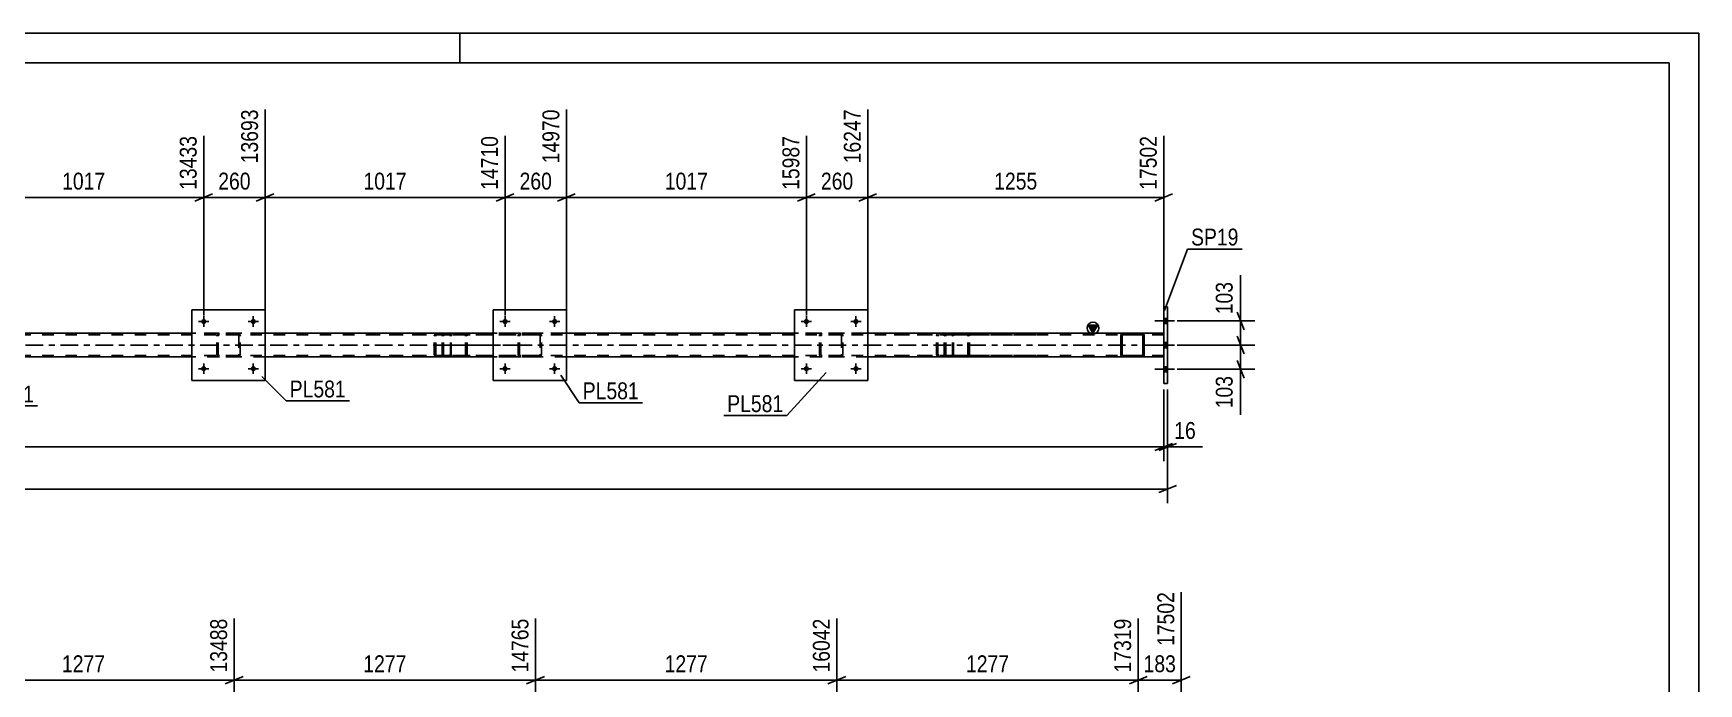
# Model space of a CAD drawing. Header units: millimetres. Extents: x 0 to 841, y 0 to 594.
# Drawn here: x 558.7 to 841, y 483.7 to 594 of the extents above; entities that cross this region are included whole.
import ezdxf

# ---------------------------------------------------------------- set-up
doc = ezdxf.new("R2010")
doc.units = ezdxf.units.MM
doc.linetypes.add('DXK_LINE_DOT2', pattern=[3.9198, 1.9599, -1.9599])
doc.linetypes.add('DXK_LINE_DOT3', pattern=[5.9187, 2.979, -0.9799, 0.9799, -0.9799])
doc.styles.add('Arial Narrow', font='ARIALN.TTF', dxfattribs={"height": 0.2})

# ---------------------------------------------------------------- blocks, each defined once
blk = doc.blocks.new('Unknown-103655034-1133')
at = {"color": 5, "linetype": 'Continuous'}
for p, q in [((841, 594), (0, 594)), ((631, 589), (631, 594)), ((841, 0), (841, 594)), ((836, 589), (5, 589)), ((836, 5), (836, 589))]:
    blk.add_line(p, q, dxfattribs=at)
blk = doc.blocks.new('Part-103655034-3035 - 2877')
at = {"color": 2, "linetype": 'Continuous'}
for p, q in [((636.67, 547.14), (636.67, 535.14)), ((636.67, 547.14), (649.07, 547.14)), ((649.07, 547.14), (649.07, 535.14)), ((636.67, 535.14), (649.07, 535.14))]:
    blk.add_line(p, q, dxfattribs=at)
blk = doc.blocks.new('Bolt-103655034-2907 - 2877')
at = {"linetype": 'Continuous'}
for points in [[(750.97, 544.8), (750.97, 545.68), (750.33, 545.68), (750.33, 544.8)], [(750.97, 544.8), (750.97, 545.68), (750.33, 545.68), (750.33, 544.8)], [(750.97, 544.8), (750.97, 545.68), (750.33, 545.68), (750.33, 544.8)], [(750.97, 540.7), (750.97, 541.58), (750.33, 541.58), (750.33, 540.7)], [(750.97, 540.7), (750.97, 541.58), (750.33, 541.58), (750.33, 540.7)], [(750.97, 536.6), (750.97, 537.48), (750.33, 537.48), (750.33, 536.6)], [(750.97, 536.6), (750.97, 537.48), (750.33, 537.48), (750.33, 536.6)], [(750.97, 536.6), (750.97, 537.48), (750.33, 537.48), (750.33, 536.6)]]:
    blk.add_hatch(color=1, dxfattribs=at).paths.add_polyline_path(points)
at = {"color": 1, "linetype": 'Continuous'}
for p, q in [((752.13, 545.24), (748.81, 545.24)), ((752.13, 545.24), (748.81, 545.24)), ((752.13, 545.24), (748.81, 545.24)), ((750.97, 545.68), (750.33, 545.68)), ((750.97, 545.68), (750.33, 545.68)), ((750.97, 545.68), (750.33, 545.68)), ((750.97, 544.8), (750.33, 544.8)), ((750.97, 544.8), (750.33, 544.8)), ((750.97, 544.8), (750.33, 544.8)), ((752.13, 541.14), (748.81, 541.14)), ((752.13, 541.14), (748.81, 541.14)), ((750.97, 541.58), (750.33, 541.58)), ((750.97, 541.58), (750.33, 541.58)), ((750.97, 540.7), (750.33, 540.7)), ((750.97, 540.7), (750.33, 540.7)), ((752.13, 537.04), (748.81, 537.04)), ((752.13, 537.04), (748.81, 537.04)), ((752.13, 537.04), (748.81, 537.04)), ((750.97, 537.48), (750.33, 537.48)), ((750.97, 537.48), (750.33, 537.48)), ((750.97, 537.48), (750.33, 537.48)), ((750.97, 536.6), (750.33, 536.6)), ((750.97, 536.6), (750.33, 536.6)), ((750.97, 536.6), (750.33, 536.6))]:
    blk.add_line(p, q, dxfattribs=at)
blk = doc.blocks.new('Part-103655034-3042 - 2877')
at = {"color": 7, "linetype": 'DXK_LINE_DOT2'}
for p, q in [((589.79, 542.66), (589.82, 542.84)), ((589.82, 542.84), (589.79, 542.66)), ((589.79, 539.62), (589.79, 542.66)), ((590.03, 542.66), (590.05, 542.75)), ((590.03, 539.62), (590.03, 542.66)), ((590.05, 542.75), (590.1, 542.83)), ((590.08, 543.1), (590.27, 543.14)), ((590.27, 543.14), (590.08, 543.1)), ((590.1, 542.83), (590.18, 542.88)), ((590.18, 542.88), (590.27, 542.9)), ((593.31, 543.14), (590.27, 543.14)), ((593.31, 542.9), (590.27, 542.9)), ((593.31, 543.14), (593.49, 543.1)), ((593.49, 543.1), (593.31, 543.14)), ((593.31, 542.9), (593.4, 542.88)), ((593.4, 542.88), (593.48, 542.83)), ((593.48, 542.83), (593.53, 542.75)), ((593.53, 542.75), (593.55, 542.66)), ((593.55, 542.66), (593.55, 539.62)), ((593.75, 542.84), (593.79, 542.66)), ((593.79, 542.66), (593.75, 542.84)), ((593.79, 539.62), (593.79, 542.66)), ((589.82, 539.44), (589.79, 539.62)), ((589.79, 539.62), (589.82, 539.44)), ((590.05, 539.53), (590.03, 539.62)), ((590.1, 539.45), (590.05, 539.53)), ((590.18, 539.4), (590.1, 539.45)), ((590.27, 539.38), (590.18, 539.4)), ((593.31, 539.38), (590.27, 539.38)), ((593.4, 539.4), (593.31, 539.38)), ((593.48, 539.45), (593.4, 539.4)), ((593.53, 539.53), (593.48, 539.45)), ((593.55, 539.62), (593.53, 539.53)), ((593.79, 539.62), (593.75, 539.44)), ((593.75, 539.44), (593.79, 539.62)), ((590.27, 539.14), (590.08, 539.18)), ((590.08, 539.18), (590.27, 539.14)), ((593.31, 539.14), (590.27, 539.14)), ((593.49, 539.18), (593.31, 539.14)), ((593.31, 539.14), (593.49, 539.18))]:
    blk.add_line(p, q, dxfattribs=at)
at = {"color": 7, "linetype": 'DXK_LINE_DOT3'}
blk.add_line((591.79, 541.14), (591.79, 541.14), dxfattribs=at)
at = {"color": 7, "linetype": 'DXK_LINE_DOT2'}
for centre, start, end in [((590.27, 542.66), 112.5, 157.5), ((590.27, 542.66), 112.5, 157.5), ((593.31, 542.66), 22.5, 67.5), ((593.31, 542.66), 22.5, 67.5), ((590.27, 539.62), 202.5, 247.5), ((590.27, 539.62), 202.5, 247.5), ((593.31, 539.62), 292.5, 337.5), ((593.31, 539.62), 292.5, 337.5)]:
    blk.add_arc(centre, 0.48, start, end, dxfattribs=at)
blk = doc.blocks.new('Part-103655034-2914 - 2877')
at = {"linetype": 'Continuous'}
blk.add_hatch(color=2, dxfattribs=at).paths.add_polyline_path([(738.33, 543.14), (737.53, 544.54), (739.13, 544.54)])
at = {"color": 7, "linetype": 'DXK_LINE_DOT2'}
for p, q in [((750.33, 542.9), (107.58, 542.9)), ((750.33, 543.14), (125.86, 543.14)), ((597.99, 543.14), (585.59, 543.14)), ((649.07, 543.14), (636.67, 543.14)), ((700.15, 543.14), (687.75, 543.14)), ((750.33, 539.14), (750.33, 543.14)), ((750.33, 543.14), (750.33, 543.14)), ((750.33, 543.14), (750.33, 539.14)), ((750.33, 542.9), (750.33, 542.9)), ((750.33, 539.38), (107.58, 539.38)), ((750.33, 539.38), (750.33, 539.38)), ((597.99, 539.14), (585.59, 539.14)), ((649.07, 539.14), (636.67, 539.14)), ((700.15, 539.14), (687.75, 539.14)), ((746.55, 539.14), (743.51, 539.14)), ((750.33, 539.14), (750.33, 539.14))]:
    blk.add_line(p, q, dxfattribs=at)
at = {"color": 2, "linetype": 'Continuous'}
for p, q in [((585.59, 543.14), (546.91, 543.14)), ((636.67, 543.14), (597.99, 543.14)), ((687.75, 543.14), (649.07, 543.14)), ((750.33, 543.14), (700.15, 543.14)), ((738.33, 543.14), (737.53, 544.54)), ((737.53, 544.54), (739.13, 544.54)), ((739.13, 544.54), (738.33, 543.14)), ((585.59, 539.14), (546.91, 539.14)), ((636.67, 539.14), (597.99, 539.14)), ((687.75, 539.14), (649.07, 539.14)), ((743.51, 539.14), (700.15, 539.14)), ((750.33, 539.14), (746.55, 539.14))]:
    blk.add_line(p, q, dxfattribs=at)
at = {"color": 7, "linetype": 'DXK_LINE_DOT3'}
blk.add_line((107.58, 541.14), (750.33, 541.14), dxfattribs=at)
at = {"color": 2, "linetype": 'Continuous'}
blk.add_circle((738.33, 544.04), 1, dxfattribs=at)
blk = doc.blocks.new('Part-103655034-2934 - 2877')
at = {"color": 7, "linetype": 'DXK_LINE_DOT2'}
for p, q in [((629.26, 543.14), (617.11, 543.14)), ((629.26, 542.9), (617.11, 542.9)), ((626.7, 542.83), (626.67, 542.66)), ((626.67, 539.62), (626.67, 542.66)), ((626.71, 542.84), (626.7, 542.83)), ((626.92, 542.66), (626.94, 542.75)), ((626.92, 539.62), (626.92, 542.66)), ((626.94, 542.75), (626.99, 542.83)), ((627.17, 543.14), (626.98, 543.1)), ((626.99, 542.83), (627.08, 542.88)), ((627.08, 542.88), (627.17, 542.9)), ((627.99, 542.9), (627.99, 543.14)), ((629.37, 543.1), (629.26, 543.14)), ((629.26, 542.9), (629.31, 542.88)), ((629.31, 542.88), (629.36, 542.83)), ((629.36, 542.83), (629.39, 542.75)), ((629.45, 543), (629.37, 543.1)), ((629.39, 542.75), (629.4, 542.66)), ((629.4, 539.62), (629.4, 542.66)), ((629.51, 542.84), (629.45, 543)), ((629.53, 542.66), (629.51, 542.84)), ((629.53, 539.62), (629.53, 542.66)), ((629.26, 539.38), (617.11, 539.38)), ((626.67, 539.62), (626.71, 539.44)), ((626.94, 539.53), (626.92, 539.62)), ((626.99, 539.45), (626.94, 539.53)), ((627.08, 539.4), (626.99, 539.45)), ((627.17, 539.38), (627.08, 539.4)), ((627.99, 539.14), (627.99, 539.38)), ((629.31, 539.4), (629.26, 539.38)), ((629.36, 539.45), (629.31, 539.4)), ((629.39, 539.53), (629.36, 539.45)), ((629.37, 539.18), (629.45, 539.28)), ((629.4, 539.62), (629.39, 539.53)), ((629.45, 539.28), (629.51, 539.44)), ((629.51, 539.44), (629.53, 539.62)), ((629.26, 539.14), (617.11, 539.14)), ((626.98, 539.18), (627.17, 539.14)), ((629.26, 539.14), (629.37, 539.18))]:
    blk.add_line(p, q, dxfattribs=at)
for centre, start, end in [((627.16, 542.65), 111.1941, 156.1506), ((627.16, 539.64), 203.8494, 248.8059)]:
    blk.add_arc(centre, 0.492, start, end, dxfattribs=at)
blk = doc.blocks.new('Part-103655034-3005 - 2877')
at = {"color": 2, "linetype": 'Continuous'}
for p, q in [((743.07, 542.84), (743.03, 542.66)), ((743.03, 539.62), (743.03, 542.66)), ((743.27, 542.66), (743.29, 542.75)), ((743.27, 539.62), (743.27, 542.66)), ((743.29, 542.75), (743.34, 542.83)), ((743.51, 543.14), (743.33, 543.1)), ((743.34, 542.83), (743.42, 542.88)), ((743.42, 542.88), (743.51, 542.9)), ((746.55, 543.14), (743.51, 543.14)), ((746.55, 542.9), (743.51, 542.9)), ((746.73, 543.1), (746.55, 543.14)), ((746.55, 542.9), (746.64, 542.88)), ((746.64, 542.88), (746.72, 542.83)), ((746.72, 542.83), (746.77, 542.75)), ((746.77, 542.75), (746.79, 542.66)), ((746.79, 542.66), (746.79, 539.62)), ((747.03, 542.66), (746.99, 542.84)), ((747.03, 539.62), (747.03, 542.66)), ((743.03, 539.62), (743.07, 539.44)), ((743.29, 539.53), (743.27, 539.62)), ((743.34, 539.45), (743.29, 539.53)), ((743.42, 539.4), (743.34, 539.45)), ((743.51, 539.38), (743.42, 539.4)), ((746.55, 539.38), (743.51, 539.38)), ((746.64, 539.4), (746.55, 539.38)), ((746.72, 539.45), (746.64, 539.4)), ((746.77, 539.53), (746.72, 539.45)), ((746.79, 539.62), (746.77, 539.53)), ((746.99, 539.44), (747.03, 539.62)), ((743.33, 539.18), (743.51, 539.14)), ((746.55, 539.14), (743.51, 539.14)), ((746.55, 539.14), (746.73, 539.18))]:
    blk.add_line(p, q, dxfattribs=at)
at = {"color": 7, "linetype": 'DXK_LINE_DOT2'}
for p, q in [((743.03, 542.66), (743.07, 542.84)), ((743.33, 543.1), (743.51, 543.14)), ((746.55, 543.14), (746.73, 543.1)), ((746.99, 542.84), (747.03, 542.66)), ((743.07, 539.44), (743.03, 539.62)), ((747.03, 539.62), (746.99, 539.44)), ((743.51, 539.14), (743.33, 539.18)), ((746.73, 539.18), (746.55, 539.14))]:
    blk.add_line(p, q, dxfattribs=at)
at = {"color": 7, "linetype": 'DXK_LINE_DOT3'}
blk.add_line((745.03, 541.14), (745.03, 541.14), dxfattribs=at)
at = {"color": 2, "linetype": 'Continuous'}
for centre, start, end in [((743.51, 542.66), 112.5, 157.5), ((746.55, 542.66), 22.5, 67.5), ((743.51, 539.62), 202.5, 247.5), ((746.55, 539.62), 292.5, 337.5)]:
    blk.add_arc(centre, 0.48, start, end, dxfattribs=at)
at = {"color": 7, "linetype": 'DXK_LINE_DOT2'}
for centre, start, end in [((743.51, 542.66), 112.5, 157.5), ((746.55, 542.66), 22.5, 67.5), ((743.51, 539.62), 202.5, 247.5), ((746.55, 539.62), 292.5, 337.5)]:
    blk.add_arc(centre, 0.48, start, end, dxfattribs=at)
blk = doc.blocks.new('Part-103655034-2941 - 2877')
at = {"color": 7, "linetype": 'DXK_LINE_DOT2'}
for p, q in [((714.4, 543.14), (702.24, 543.14)), ((714.4, 542.9), (702.24, 542.9)), ((711.84, 542.83), (711.8, 542.66)), ((711.8, 539.62), (711.8, 542.66)), ((711.84, 542.84), (711.84, 542.83)), ((712.05, 542.66), (712.07, 542.75)), ((712.05, 539.62), (712.05, 542.66)), ((712.07, 542.75), (712.13, 542.83)), ((712.31, 543.14), (712.11, 543.1)), ((712.13, 542.83), (712.21, 542.88)), ((712.21, 542.88), (712.31, 542.9)), ((713.12, 542.9), (713.12, 543.14)), ((714.5, 543.1), (714.4, 543.14)), ((714.4, 542.9), (714.45, 542.88)), ((714.45, 542.88), (714.49, 542.83)), ((714.49, 542.83), (714.52, 542.75)), ((714.59, 543), (714.5, 543.1)), ((714.52, 542.75), (714.53, 542.66)), ((714.53, 539.62), (714.53, 542.66)), ((714.65, 542.84), (714.59, 543)), ((714.67, 542.66), (714.65, 542.84)), ((714.67, 539.62), (714.67, 542.66)), ((714.4, 539.38), (702.24, 539.38)), ((711.8, 539.62), (711.84, 539.44)), ((712.07, 539.53), (712.05, 539.62)), ((712.13, 539.45), (712.07, 539.53)), ((712.21, 539.4), (712.13, 539.45)), ((712.31, 539.38), (712.21, 539.4)), ((713.12, 539.14), (713.12, 539.38)), ((714.45, 539.4), (714.4, 539.38)), ((714.49, 539.45), (714.45, 539.4)), ((714.52, 539.53), (714.49, 539.45)), ((714.5, 539.18), (714.59, 539.28)), ((714.53, 539.62), (714.52, 539.53)), ((714.59, 539.28), (714.65, 539.44)), ((714.65, 539.44), (714.67, 539.62)), ((714.4, 539.14), (702.24, 539.14)), ((712.11, 539.18), (712.31, 539.14)), ((714.4, 539.14), (714.5, 539.18))]:
    blk.add_line(p, q, dxfattribs=at)
for centre, start, end in [((712.29, 542.65), 111.1941, 156.1506), ((712.29, 539.64), 203.8494, 248.8059)]:
    blk.add_arc(centre, 0.492, start, end, dxfattribs=at)
blk = doc.blocks.new('Part-103655034-2943 - 2877')
at = {"color": 7, "linetype": 'DXK_LINE_DOT2'}
for p, q in [((713.16, 542.83), (713.12, 542.66)), ((713.12, 539.62), (713.12, 542.66)), ((713.16, 542.84), (713.16, 542.83)), ((713.38, 542.66), (713.4, 542.75)), ((713.38, 539.62), (713.38, 542.66)), ((713.4, 542.75), (713.45, 542.83)), ((713.63, 543.14), (713.44, 543.1)), ((713.45, 542.83), (713.53, 542.88)), ((713.53, 542.88), (713.63, 542.9)), ((728.62, 543.14), (713.63, 543.14)), ((728.62, 542.9), (713.63, 542.9)), ((717.06, 543.1), (716.87, 543.14)), ((716.87, 542.9), (716.96, 542.88)), ((716.96, 542.88), (717.05, 542.83)), ((717.05, 542.83), (717.1, 542.75)), ((717.1, 542.75), (717.12, 542.66)), ((717.12, 539.62), (717.12, 542.66)), ((717.34, 542.83), (717.34, 542.84)), ((717.38, 542.66), (717.34, 542.83)), ((717.38, 539.62), (717.38, 542.66)), ((713.12, 539.62), (713.16, 539.44)), ((713.4, 539.53), (713.38, 539.62)), ((713.45, 539.45), (713.4, 539.53)), ((713.53, 539.4), (713.45, 539.45)), ((713.63, 539.38), (713.53, 539.4)), ((728.62, 539.38), (713.63, 539.38)), ((716.96, 539.4), (716.87, 539.38)), ((717.05, 539.45), (716.96, 539.4)), ((717.1, 539.53), (717.05, 539.45)), ((717.12, 539.62), (717.1, 539.53)), ((717.34, 539.44), (717.38, 539.62)), ((713.44, 539.18), (713.63, 539.14)), ((728.62, 539.14), (713.63, 539.14)), ((716.87, 539.14), (717.06, 539.18))]:
    blk.add_line(p, q, dxfattribs=at)
for centre, start, end in [((713.61, 542.64), 110.7583, 155.68), ((716.89, 542.64), 24.32, 69.2417), ((713.61, 539.64), 204.32, 249.2417), ((716.89, 539.64), 290.7583, 335.68)]:
    blk.add_arc(centre, 0.496, start, end, dxfattribs=at)
blk = doc.blocks.new('Part-103655034-2955 - 2877')
at = {"color": 7, "linetype": 'DXK_LINE_DOT2'}
for p, q in [((628.02, 542.83), (627.99, 542.66)), ((627.99, 539.62), (627.99, 542.66)), ((628.03, 542.84), (628.02, 542.83)), ((628.24, 542.66), (628.26, 542.75)), ((628.24, 539.62), (628.24, 542.66)), ((628.26, 542.75), (628.32, 542.83)), ((628.5, 543.14), (628.3, 543.1)), ((628.32, 542.83), (628.4, 542.88)), ((628.4, 542.88), (628.5, 542.9)), ((643.49, 543.14), (628.5, 543.14)), ((643.49, 542.9), (628.5, 542.9)), ((631.93, 543.1), (631.73, 543.14)), ((631.73, 542.9), (631.83, 542.88)), ((631.83, 542.88), (631.91, 542.83)), ((631.91, 542.83), (631.97, 542.75)), ((631.97, 542.75), (631.99, 542.66)), ((631.99, 539.62), (631.99, 542.66)), ((632.21, 542.83), (632.2, 542.84)), ((632.24, 542.66), (632.21, 542.83)), ((632.24, 539.62), (632.24, 542.66)), ((627.99, 539.62), (628.03, 539.44)), ((628.26, 539.53), (628.24, 539.62)), ((628.32, 539.45), (628.26, 539.53)), ((628.4, 539.4), (628.32, 539.45)), ((628.5, 539.38), (628.4, 539.4)), ((643.49, 539.38), (628.5, 539.38)), ((631.83, 539.4), (631.73, 539.38)), ((631.91, 539.45), (631.83, 539.4)), ((631.97, 539.53), (631.91, 539.45)), ((631.99, 539.62), (631.97, 539.53)), ((632.2, 539.44), (632.24, 539.62)), ((628.3, 539.18), (628.5, 539.14)), ((643.49, 539.14), (628.5, 539.14)), ((631.73, 539.14), (631.93, 539.18))]:
    blk.add_line(p, q, dxfattribs=at)
at = {"color": 7, "linetype": 'DXK_LINE_DOT3'}
blk.add_line((641.87, 541.14), (626.7, 541.14), dxfattribs=at)
at = {"color": 7, "linetype": 'DXK_LINE_DOT2'}
for centre, start, end in [((628.48, 542.64), 110.7583, 155.68), ((631.75, 542.64), 24.32, 69.2417), ((628.48, 539.64), 204.32, 249.2417), ((631.75, 539.64), 290.7583, 335.68)]:
    blk.add_arc(centre, 0.496, start, end, dxfattribs=at)
blk = doc.blocks.new('Part-103655034-2985 - 2877')
at = {"color": 2, "linetype": 'Continuous'}
for p, q in [((750.33, 547.64), (750.33, 547.64)), ((750.33, 547.64), (750.97, 547.64)), ((750.33, 534.64), (750.33, 547.64)), ((750.97, 547.64), (750.97, 534.64)), ((750.33, 534.64), (750.33, 534.64)), ((750.97, 534.64), (750.33, 534.64))]:
    blk.add_line(p, q, dxfattribs=at)
at = {"color": 7, "linetype": 'DXK_LINE_DOT2'}
for p, q in [((750.33, 547.64), (750.33, 534.64)), ((750.97, 534.64), (750.97, 547.64))]:
    blk.add_line(p, q, dxfattribs=at)
blk = doc.blocks.new('Bolt-103655034-3023 - 2877')
at = {"linetype": 'Continuous'}
for points in [[(690.19, 545.14, -1), (689.31, 545.14, -1)], [(698.59, 545.14, -1), (697.71, 545.14, -1)]]:
    blk.add_hatch(color=1, dxfattribs=at).paths.add_polyline_path(points)
at = {"color": 1, "linetype": 'Continuous'}
for p, q in [((688.87, 545.14), (690.63, 545.14)), ((689.75, 546.02), (689.75, 544.26)), ((697.27, 545.14), (699.03, 545.14)), ((698.15, 546.02), (698.15, 544.26))]:
    blk.add_line(p, q, dxfattribs=at)
blk = doc.blocks.new('Bolt-103655034-3024 - 2877')
at = {"linetype": 'Continuous'}
for points in [[(690.19, 537.14, -1), (689.31, 537.14, -1)], [(698.59, 537.14, -1), (697.71, 537.14, -1)]]:
    blk.add_hatch(color=1, dxfattribs=at).paths.add_polyline_path(points)
at = {"color": 1, "linetype": 'Continuous'}
for p, q in [((688.87, 537.14), (690.63, 537.14)), ((689.75, 538.02), (689.75, 536.26)), ((697.27, 537.14), (699.03, 537.14)), ((698.15, 538.02), (698.15, 536.26))]:
    blk.add_line(p, q, dxfattribs=at)
blk = doc.blocks.new('Part-103655034-3029 - 2877')
at = {"color": 2, "linetype": 'Continuous'}
for p, q in [((687.75, 547.14), (687.75, 535.14)), ((687.75, 547.14), (700.15, 547.14)), ((700.15, 547.14), (700.15, 535.14)), ((687.75, 535.14), (700.15, 535.14))]:
    blk.add_line(p, q, dxfattribs=at)
blk = doc.blocks.new('Part-103655034-3030 - 2877')
at = {"color": 7, "linetype": 'DXK_LINE_DOT2'}
for p, q in [((691.95, 542.66), (691.99, 542.84)), ((691.99, 542.84), (691.95, 542.66)), ((691.95, 539.62), (691.95, 542.66)), ((692.19, 542.66), (692.21, 542.75)), ((692.19, 539.62), (692.19, 542.66)), ((692.21, 542.75), (692.26, 542.83)), ((692.24, 543.1), (692.43, 543.14)), ((692.43, 543.14), (692.24, 543.1)), ((692.26, 542.83), (692.34, 542.88)), ((692.34, 542.88), (692.43, 542.9)), ((695.47, 543.14), (692.43, 543.14)), ((695.47, 542.9), (692.43, 542.9)), ((695.47, 543.14), (695.65, 543.1)), ((695.65, 543.1), (695.47, 543.14)), ((695.47, 542.9), (695.56, 542.88)), ((695.56, 542.88), (695.64, 542.83)), ((695.64, 542.83), (695.69, 542.75)), ((695.69, 542.75), (695.71, 542.66)), ((695.71, 542.66), (695.71, 539.62)), ((695.91, 542.84), (695.95, 542.66)), ((695.95, 542.66), (695.91, 542.84)), ((695.95, 539.62), (695.95, 542.66)), ((691.99, 539.44), (691.95, 539.62)), ((691.95, 539.62), (691.99, 539.44)), ((692.21, 539.53), (692.19, 539.62)), ((692.26, 539.45), (692.21, 539.53)), ((692.34, 539.4), (692.26, 539.45)), ((692.43, 539.38), (692.34, 539.4)), ((695.47, 539.38), (692.43, 539.38)), ((695.56, 539.4), (695.47, 539.38)), ((695.64, 539.45), (695.56, 539.4)), ((695.69, 539.53), (695.64, 539.45)), ((695.71, 539.62), (695.69, 539.53)), ((695.95, 539.62), (695.91, 539.44)), ((695.91, 539.44), (695.95, 539.62)), ((692.43, 539.14), (692.24, 539.18)), ((692.24, 539.18), (692.43, 539.14)), ((695.47, 539.14), (692.43, 539.14)), ((695.65, 539.18), (695.47, 539.14)), ((695.47, 539.14), (695.65, 539.18))]:
    blk.add_line(p, q, dxfattribs=at)
at = {"color": 7, "linetype": 'DXK_LINE_DOT3'}
blk.add_line((693.95, 541.14), (693.95, 541.14), dxfattribs=at)
at = {"color": 7, "linetype": 'DXK_LINE_DOT2'}
for centre, start, end in [((692.43, 542.66), 112.5, 157.5), ((692.43, 542.66), 112.5, 157.5), ((695.47, 542.66), 22.5, 67.5), ((695.47, 542.66), 22.5, 67.5), ((692.43, 539.62), 202.5, 247.5), ((692.43, 539.62), 202.5, 247.5), ((695.47, 539.62), 292.5, 337.5), ((695.47, 539.62), 292.5, 337.5)]:
    blk.add_arc(centre, 0.48, start, end, dxfattribs=at)
blk = doc.blocks.new('Part-103655034-3036 - 2877')
at = {"color": 7, "linetype": 'DXK_LINE_DOT2'}
for p, q in [((640.87, 542.66), (640.9, 542.84)), ((640.9, 542.84), (640.87, 542.66)), ((640.87, 539.62), (640.87, 542.66)), ((641.11, 542.66), (641.13, 542.75)), ((641.11, 539.62), (641.11, 542.66)), ((641.13, 542.75), (641.18, 542.83)), ((641.16, 543.1), (641.35, 543.14)), ((641.35, 543.14), (641.16, 543.1)), ((641.18, 542.83), (641.26, 542.88)), ((641.26, 542.88), (641.35, 542.9)), ((644.39, 543.14), (641.35, 543.14)), ((644.39, 542.9), (641.35, 542.9)), ((644.39, 543.14), (644.57, 543.1)), ((644.57, 543.1), (644.39, 543.14)), ((644.39, 542.9), (644.48, 542.88)), ((644.48, 542.88), (644.56, 542.83)), ((644.56, 542.83), (644.61, 542.75)), ((644.61, 542.75), (644.63, 542.66)), ((644.63, 542.66), (644.63, 539.62)), ((644.83, 542.84), (644.87, 542.66)), ((644.87, 542.66), (644.83, 542.84)), ((644.87, 539.62), (644.87, 542.66)), ((640.9, 539.44), (640.87, 539.62)), ((640.87, 539.62), (640.9, 539.44)), ((641.13, 539.53), (641.11, 539.62)), ((641.18, 539.45), (641.13, 539.53)), ((641.26, 539.4), (641.18, 539.45)), ((641.35, 539.38), (641.26, 539.4)), ((644.39, 539.38), (641.35, 539.38)), ((644.48, 539.4), (644.39, 539.38)), ((644.56, 539.45), (644.48, 539.4)), ((644.61, 539.53), (644.56, 539.45)), ((644.63, 539.62), (644.61, 539.53)), ((644.87, 539.62), (644.83, 539.44)), ((644.83, 539.44), (644.87, 539.62)), ((641.35, 539.14), (641.16, 539.18)), ((641.16, 539.18), (641.35, 539.14)), ((644.39, 539.14), (641.35, 539.14)), ((644.57, 539.18), (644.39, 539.14)), ((644.39, 539.14), (644.57, 539.18))]:
    blk.add_line(p, q, dxfattribs=at)
at = {"color": 7, "linetype": 'DXK_LINE_DOT3'}
blk.add_line((642.87, 541.14), (642.87, 541.14), dxfattribs=at)
at = {"color": 7, "linetype": 'DXK_LINE_DOT2'}
for centre, start, end in [((641.35, 542.66), 112.5, 157.5), ((641.35, 542.66), 112.5, 157.5), ((644.39, 542.66), 22.5, 67.5), ((644.39, 542.66), 22.5, 67.5), ((641.35, 539.62), 202.5, 247.5), ((641.35, 539.62), 202.5, 247.5), ((644.39, 539.62), 292.5, 337.5), ((644.39, 539.62), 292.5, 337.5)]:
    blk.add_arc(centre, 0.48, start, end, dxfattribs=at)
blk = doc.blocks.new('Part-103655034-3041 - 2877')
at = {"color": 2, "linetype": 'Continuous'}
for p, q in [((585.59, 547.14), (585.59, 535.14)), ((585.59, 547.14), (597.99, 547.14)), ((597.99, 547.14), (597.99, 535.14)), ((585.59, 535.14), (597.99, 535.14))]:
    blk.add_line(p, q, dxfattribs=at)
blk = doc.blocks.new('Bolt-103655034-3079 - 2877')
at = {"linetype": 'Continuous'}
for points in [[(639.11, 545.14, -1), (638.23, 545.14, -1)], [(647.51, 545.14, -1), (646.63, 545.14, -1)]]:
    blk.add_hatch(color=1, dxfattribs=at).paths.add_polyline_path(points)
at = {"color": 1, "linetype": 'Continuous'}
for p, q in [((637.79, 545.14), (639.55, 545.14)), ((638.67, 546.02), (638.67, 544.26)), ((646.19, 545.14), (647.95, 545.14)), ((647.07, 546.02), (647.07, 544.26))]:
    blk.add_line(p, q, dxfattribs=at)
blk = doc.blocks.new('Bolt-103655034-3080 - 2877')
at = {"linetype": 'Continuous'}
for points in [[(639.11, 537.14, -1), (638.23, 537.14, -1)], [(647.51, 537.14, -1), (646.63, 537.14, -1)]]:
    blk.add_hatch(color=1, dxfattribs=at).paths.add_polyline_path(points)
at = {"color": 1, "linetype": 'Continuous'}
for p, q in [((637.79, 537.14), (639.55, 537.14)), ((638.67, 538.02), (638.67, 536.26)), ((646.19, 537.14), (647.95, 537.14)), ((647.07, 538.02), (647.07, 536.26))]:
    blk.add_line(p, q, dxfattribs=at)
blk = doc.blocks.new('Bolt-103655034-3081 - 2877')
at = {"linetype": 'Continuous'}
for points in [[(588.03, 545.14, -1), (587.15, 545.14, -1)], [(596.43, 545.14, -1), (595.55, 545.14, -1)]]:
    blk.add_hatch(color=1, dxfattribs=at).paths.add_polyline_path(points)
at = {"color": 1, "linetype": 'Continuous'}
for p, q in [((586.71, 545.14), (588.47, 545.14)), ((587.59, 546.02), (587.59, 544.26)), ((595.11, 545.14), (596.87, 545.14)), ((595.99, 546.02), (595.99, 544.26))]:
    blk.add_line(p, q, dxfattribs=at)
blk = doc.blocks.new('Bolt-103655034-3082 - 2877')
at = {"linetype": 'Continuous'}
for points in [[(588.03, 537.14, -1), (587.15, 537.14, -1)], [(596.43, 537.14, -1), (595.55, 537.14, -1)]]:
    blk.add_hatch(color=1, dxfattribs=at).paths.add_polyline_path(points)
at = {"color": 1, "linetype": 'Continuous'}
for p, q in [((586.71, 537.14), (588.47, 537.14)), ((587.59, 538.02), (587.59, 536.26)), ((595.11, 537.14), (596.87, 537.14)), ((595.99, 538.02), (595.99, 536.26))]:
    blk.add_line(p, q, dxfattribs=at)
blk = doc.blocks.new('StraightDimension-103655034-3111 - 2877')
at = {"color": 7, "linetype": 'Continuous'}
for p, q in [((700.15, 544.14), (700.15, 581.11)), ((750.33, 544.14), (750.33, 576.61)), ((701.65, 566.76), (698.65, 565.56)), ((700.15, 566.16), (750.33, 566.16)), ((748.83, 565.56), (751.83, 566.76))]:
    blk.add_line(p, q, dxfattribs=at)
at = {"color": 0, "linetype": 'Continuous'}
blk.add_wipeout([(749.73, 577.21), (745.53, 577.21), (745.53, 566.86), (749.73, 566.86)], dxfattribs=at)
at = {"color": 0}
blk.add_wipeout([(729.5, 566.91), (729.5, 571.11), (720.98, 571.11), (720.98, 566.91)], dxfattribs=at)
at = {"color": 3, "linetype": 'Continuous', "style": 'Arial Narrow'}
blk.add_text('17502', height=2.863, rotation=90.0002, dxfattribs=at).set_placement((749.13, 567.46))
at = {"color": 3, "style": 'Arial Narrow'}
blk.add_text('1255', height=2.863, dxfattribs=at).set_placement((721.58, 567.51))
blk = doc.blocks.new('StraightDimension-103655034-8106 - 2877')
at = {"color": 7, "linetype": 'Continuous'}
for p, q in [((750.33, 533.64), (750.33, 521.49)), ((750.97, 533.64), (750.97, 521.49)), ((748.83, 523.29), (751.83, 524.49)), ((752.47, 524.49), (749.47, 523.29)), ((750.33, 523.89), (750.97, 523.89))]:
    blk.add_line(p, q, dxfattribs=at)
at = {"color": 0}
blk.add_wipeout([(756.35, 524.64), (756.35, 528.84), (751.5, 528.84), (751.5, 524.64)], dxfattribs=at)
at = {"color": 7, "linetype": 'Continuous'}
blk.add_line((750.97, 523.89), (756.88, 523.89), dxfattribs=at)
blk.add_line((750.97, 523.89), (756.88, 523.89), dxfattribs=at)
at = {"color": 3, "style": 'Arial Narrow'}
blk.add_text('16', height=2.863, dxfattribs=at).set_placement((752.1, 525.24))
blk = doc.blocks.new('StraightDimension-103655034-3124 - 2877')
at = {"color": 7, "linetype": 'Continuous'}
for p, q in [((700.15, 544.14), (700.15, 581.11)), ((689.75, 546.14), (689.75, 576.61)), ((688.25, 565.56), (691.25, 566.76)), ((689.75, 566.16), (700.15, 566.16)), ((701.65, 566.76), (698.65, 565.56))]:
    blk.add_line(p, q, dxfattribs=at)
at = {"color": 0}
blk.add_wipeout([(698.29, 566.91), (698.29, 571.11), (691.61, 571.11), (691.61, 566.91)], dxfattribs=at)
at = {"color": 0, "linetype": 'Continuous'}
blk.add_wipeout([(699.55, 581.71), (695.35, 581.71), (695.35, 571.36), (699.55, 571.36)], dxfattribs=at)
at = {"color": 3, "linetype": 'Continuous', "style": 'Arial Narrow'}
blk.add_text('16247', height=2.863, rotation=90.0002, dxfattribs=at).set_placement((698.95, 571.96))
at = {"color": 3, "style": 'Arial Narrow'}
blk.add_text('260', height=2.863, dxfattribs=at).set_placement((692.21, 567.51))
blk = doc.blocks.new('StraightDimension-103655034-3142 - 2877')
at = {"color": 7, "linetype": 'Continuous'}
for p, q in [((649.07, 544.14), (649.07, 581.11)), ((689.75, 546.14), (689.75, 576.61)), ((650.57, 566.76), (647.57, 565.56)), ((649.07, 566.16), (689.75, 566.16)), ((688.25, 565.56), (691.25, 566.76))]:
    blk.add_line(p, q, dxfattribs=at)
at = {"color": 0, "linetype": 'Continuous'}
blk.add_wipeout([(689.15, 577.21), (684.95, 577.21), (684.95, 566.86), (689.15, 566.86)], dxfattribs=at)
at = {"color": 0}
blk.add_wipeout([(673.66, 566.91), (673.66, 571.11), (665.15, 571.11), (665.15, 566.91)], dxfattribs=at)
at = {"color": 3, "linetype": 'Continuous', "style": 'Arial Narrow'}
blk.add_text('15987', height=2.863, rotation=90.0002, dxfattribs=at).set_placement((688.55, 567.46))
at = {"color": 3, "style": 'Arial Narrow'}
blk.add_text('1017', height=2.863, dxfattribs=at).set_placement((665.75, 567.51))
blk = doc.blocks.new('StraightDimension-103655034-3160 - 2877')
at = {"color": 7, "linetype": 'Continuous'}
for p, q in [((649.07, 544.14), (649.07, 581.11)), ((638.67, 546.14), (638.67, 576.61)), ((637.17, 565.56), (640.17, 566.76)), ((638.67, 566.16), (649.07, 566.16)), ((650.57, 566.76), (647.57, 565.56))]:
    blk.add_line(p, q, dxfattribs=at)
at = {"color": 0}
blk.add_wipeout([(647.21, 566.91), (647.21, 571.11), (640.53, 571.11), (640.53, 566.91)], dxfattribs=at)
at = {"color": 0, "linetype": 'Continuous'}
blk.add_wipeout([(648.47, 581.71), (644.27, 581.71), (644.27, 571.36), (648.47, 571.36)], dxfattribs=at)
at = {"color": 3, "linetype": 'Continuous', "style": 'Arial Narrow'}
blk.add_text('14970', height=2.863, rotation=90.0002, dxfattribs=at).set_placement((647.87, 571.96))
at = {"color": 3, "style": 'Arial Narrow'}
blk.add_text('260', height=2.863, dxfattribs=at).set_placement((641.13, 567.51))
blk = doc.blocks.new('StraightDimension-103655034-3178 - 2877')
at = {"color": 7, "linetype": 'Continuous'}
for p, q in [((597.99, 544.14), (597.99, 581.11)), ((638.67, 546.14), (638.67, 576.61)), ((599.49, 566.76), (596.49, 565.56)), ((597.99, 566.16), (638.67, 566.16)), ((637.17, 565.56), (640.17, 566.76))]:
    blk.add_line(p, q, dxfattribs=at)
at = {"color": 0, "linetype": 'Continuous'}
blk.add_wipeout([(638.07, 577.21), (633.87, 577.21), (633.87, 566.86), (638.07, 566.86)], dxfattribs=at)
at = {"color": 0}
blk.add_wipeout([(622.58, 566.91), (622.58, 571.11), (614.07, 571.11), (614.07, 566.91)], dxfattribs=at)
at = {"color": 3, "linetype": 'Continuous', "style": 'Arial Narrow'}
blk.add_text('14710', height=2.863, rotation=90.0002, dxfattribs=at).set_placement((637.47, 567.46))
at = {"color": 3, "style": 'Arial Narrow'}
blk.add_text('1017', height=2.863, dxfattribs=at).set_placement((614.67, 567.51))
blk = doc.blocks.new('StraightDimension-103655034-3196 - 2877')
at = {"color": 7, "linetype": 'Continuous'}
for p, q in [((597.99, 544.14), (597.99, 581.11)), ((587.59, 546.14), (587.59, 576.61)), ((586.09, 565.56), (589.09, 566.76)), ((587.59, 566.16), (597.99, 566.16)), ((599.49, 566.76), (596.49, 565.56))]:
    blk.add_line(p, q, dxfattribs=at)
at = {"color": 0}
blk.add_wipeout([(596.13, 566.91), (596.13, 571.11), (589.45, 571.11), (589.45, 566.91)], dxfattribs=at)
at = {"color": 0, "linetype": 'Continuous'}
blk.add_wipeout([(597.39, 581.71), (593.19, 581.71), (593.19, 571.36), (597.39, 571.36)], dxfattribs=at)
at = {"color": 3, "linetype": 'Continuous', "style": 'Arial Narrow'}
blk.add_text('13693', height=2.863, rotation=90.0002, dxfattribs=at).set_placement((596.79, 571.96))
at = {"color": 3, "style": 'Arial Narrow'}
blk.add_text('260', height=2.863, dxfattribs=at).set_placement((590.05, 567.51))
blk = doc.blocks.new('StraightDimension-103655034-3214 - 2877')
at = {"color": 7, "linetype": 'Continuous'}
for p, q in [((546.91, 544.14), (546.91, 581.11)), ((587.59, 546.14), (587.59, 576.61)), ((548.41, 566.76), (545.41, 565.56)), ((546.91, 566.16), (587.59, 566.16)), ((586.09, 565.56), (589.09, 566.76))]:
    blk.add_line(p, q, dxfattribs=at)
at = {"color": 0, "linetype": 'Continuous'}
blk.add_wipeout([(586.99, 577.21), (582.79, 577.21), (582.79, 566.86), (586.99, 566.86)], dxfattribs=at)
at = {"color": 0}
blk.add_wipeout([(571.5, 566.91), (571.5, 571.11), (562.99, 571.11), (562.99, 566.91)], dxfattribs=at)
at = {"color": 3, "linetype": 'Continuous', "style": 'Arial Narrow'}
blk.add_text('13433', height=2.863, rotation=90.0002, dxfattribs=at).set_placement((586.39, 567.46))
at = {"color": 3, "style": 'Arial Narrow'}
blk.add_text('1017', height=2.863, dxfattribs=at).set_placement((563.59, 567.51))
blk = doc.blocks.new('StraightDimension-103655034-3628 - 2877')
at = {"color": 7, "linetype": 'Continuous'}
for p, q in [((750.97, 533.64), (750.97, 514.34)), ((65.02, 516.74), (750.97, 516.74)), ((749.47, 516.14), (752.47, 517.34))]:
    blk.add_line(p, q, dxfattribs=at)
blk = doc.blocks.new('StraightDimension-103655034-8107 - 2877')
at = {"color": 7, "linetype": 'Continuous'}
for p, q in [((750.33, 533.64), (750.33, 521.49)), ((65.66, 523.89), (750.33, 523.89)), ((748.83, 523.29), (751.83, 524.49))]:
    blk.add_line(p, q, dxfattribs=at)
blk = doc.blocks.new('StraightDimension-103655034-10407 - 2877')
at = {"color": 7, "linetype": 'Continuous'}
for p, q in [((752.61, 545.24), (765.75, 545.24)), ((762.75, 546.74), (763.95, 543.74)), ((763.35, 541.14), (763.35, 545.24)), ((763.95, 539.64), (762.75, 542.64)), ((752.61, 541.14), (765.75, 541.14))]:
    blk.add_line(p, q, dxfattribs=at)
at = {"color": 0}
blk.add_wipeout([(762.6, 552.45), (758.4, 552.45), (758.4, 545.77), (762.6, 545.77)], dxfattribs=at)
at = {"color": 7, "linetype": 'Continuous'}
blk.add_line((763.35, 545.24), (763.35, 552.98), dxfattribs=at)
blk.add_line((763.35, 545.24), (763.35, 552.98), dxfattribs=at)
at = {"color": 3, "style": 'Arial Narrow'}
blk.add_text('103', height=2.863, rotation=90.0002, dxfattribs=at).set_placement((762, 546.37))
blk = doc.blocks.new('StraightDimension-103655034-10408 - 2877')
at = {"color": 7, "linetype": 'Continuous'}
for p, q in [((762.75, 542.64), (763.95, 539.64)), ((752.61, 541.14), (765.75, 541.14)), ((763.35, 537.04), (763.35, 541.14)), ((752.61, 537.04), (765.75, 537.04)), ((763.95, 535.54), (762.75, 538.54))]:
    blk.add_line(p, q, dxfattribs=at)
at = {"color": 0}
blk.add_wipeout([(762.6, 536.52), (758.4, 536.52), (758.4, 529.83), (762.6, 529.83)], dxfattribs=at)
at = {"color": 7, "linetype": 'Continuous'}
blk.add_line((763.35, 537.04), (763.35, 529.31), dxfattribs=at)
blk.add_line((763.35, 537.04), (763.35, 529.31), dxfattribs=at)
at = {"color": 3, "style": 'Arial Narrow'}
blk.add_text('103', height=2.863, rotation=90.0002, dxfattribs=at).set_placement((762, 530.43))
blk = doc.blocks.new('StraightDimension-103655034-8918 - 3748')
at = {"color": 7, "linetype": 'Continuous'}
for p, q in [((643.83, 448.09), (643.83, 494.78)), ((694.91, 448.09), (694.91, 494.78)), ((645.33, 484.94), (642.33, 483.74)), ((643.83, 484.34), (694.91, 484.34)), ((693.41, 483.74), (696.41, 484.94))]:
    blk.add_line(p, q, dxfattribs=at)
at = {"color": 0, "linetype": 'Continuous'}
blk.add_wipeout([(694.31, 495.38), (690.11, 495.38), (690.11, 485.04), (694.31, 485.04)], dxfattribs=at)
at = {"color": 0}
blk.add_wipeout([(673.63, 485.09), (673.63, 489.29), (665.12, 489.29), (665.12, 485.09)], dxfattribs=at)
at = {"color": 3, "linetype": 'Continuous', "style": 'Arial Narrow'}
blk.add_text('16042', height=2.863, rotation=90.0002, dxfattribs=at).set_placement((693.71, 485.64))
at = {"color": 3, "style": 'Arial Narrow'}
blk.add_text('1277', height=2.863, dxfattribs=at).set_placement((665.72, 485.69))
blk = doc.blocks.new('StraightDimension-103655034-8919 - 3748')
at = {"color": 7, "linetype": 'Continuous'}
for p, q in [((592.75, 448.09), (592.75, 494.78)), ((643.83, 448.09), (643.83, 494.78)), ((594.25, 484.94), (591.25, 483.74)), ((592.75, 484.34), (643.83, 484.34)), ((642.33, 483.74), (645.33, 484.94))]:
    blk.add_line(p, q, dxfattribs=at)
at = {"color": 0, "linetype": 'Continuous'}
blk.add_wipeout([(643.23, 495.38), (639.03, 495.38), (639.03, 485.04), (643.23, 485.04)], dxfattribs=at)
at = {"color": 0}
blk.add_wipeout([(622.55, 485.09), (622.55, 489.29), (614.04, 489.29), (614.04, 485.09)], dxfattribs=at)
at = {"color": 3, "linetype": 'Continuous', "style": 'Arial Narrow'}
blk.add_text('14765', height=2.863, rotation=90.0002, dxfattribs=at).set_placement((642.63, 485.64))
at = {"color": 3, "style": 'Arial Narrow'}
blk.add_text('1277', height=2.863, dxfattribs=at).set_placement((614.64, 485.69))
blk = doc.blocks.new('StraightDimension-103655034-8916 - 3748')
at = {"color": 7, "linetype": 'Continuous'}
for p, q in [((753.3, 440.24), (753.3, 499.28)), ((745.99, 449.04), (745.99, 494.78)), ((744.49, 483.74), (747.49, 484.94)), ((745.99, 484.34), (753.3, 484.34)), ((754.8, 484.94), (751.8, 483.74))]:
    blk.add_line(p, q, dxfattribs=at)
at = {"color": 0}
blk.add_wipeout([(752.99, 485.09), (752.99, 489.29), (746.3, 489.29), (746.3, 485.09)], dxfattribs=at)
at = {"color": 0, "linetype": 'Continuous'}
blk.add_wipeout([(752.7, 499.88), (748.5, 499.88), (748.5, 489.54), (752.7, 489.54)], dxfattribs=at)
at = {"color": 3, "linetype": 'Continuous', "style": 'Arial Narrow'}
blk.add_text('17502', height=2.863, rotation=90.0002, dxfattribs=at).set_placement((752.1, 490.14))
at = {"color": 3, "style": 'Arial Narrow'}
blk.add_text('183', height=2.863, dxfattribs=at).set_placement((746.9, 485.69))
blk = doc.blocks.new('StraightDimension-103655034-8917 - 3748')
at = {"color": 7, "linetype": 'Continuous'}
for p, q in [((694.91, 448.09), (694.91, 494.78)), ((745.99, 449.04), (745.99, 494.78)), ((696.41, 484.94), (693.41, 483.74)), ((694.91, 484.34), (745.99, 484.34)), ((744.49, 483.74), (747.49, 484.94))]:
    blk.add_line(p, q, dxfattribs=at)
at = {"color": 0, "linetype": 'Continuous'}
blk.add_wipeout([(745.39, 495.38), (741.19, 495.38), (741.19, 485.04), (745.39, 485.04)], dxfattribs=at)
at = {"color": 0}
blk.add_wipeout([(724.71, 485.09), (724.71, 489.29), (716.2, 489.29), (716.2, 485.09)], dxfattribs=at)
at = {"color": 3, "linetype": 'Continuous', "style": 'Arial Narrow'}
blk.add_text('17319', height=2.863, rotation=90.0002, dxfattribs=at).set_placement((744.79, 485.64))
at = {"color": 3, "style": 'Arial Narrow'}
blk.add_text('1277', height=2.863, dxfattribs=at).set_placement((716.8, 485.69))
blk = doc.blocks.new('StraightDimension-103655034-8920 - 3748')
at = {"color": 7, "linetype": 'Continuous'}
for p, q in [((541.67, 448.09), (541.67, 494.78)), ((592.75, 448.09), (592.75, 494.78)), ((543.17, 484.94), (540.17, 483.74)), ((541.67, 484.34), (592.75, 484.34)), ((591.25, 483.74), (594.25, 484.94))]:
    blk.add_line(p, q, dxfattribs=at)
at = {"color": 0, "linetype": 'Continuous'}
blk.add_wipeout([(592.15, 495.38), (587.95, 495.38), (587.95, 485.04), (592.15, 485.04)], dxfattribs=at)
at = {"color": 0}
blk.add_wipeout([(571.47, 485.09), (571.47, 489.29), (562.96, 489.29), (562.96, 485.09)], dxfattribs=at)
at = {"color": 3, "linetype": 'Continuous', "style": 'Arial Narrow'}
blk.add_text('13488', height=2.863, rotation=90.0002, dxfattribs=at).set_placement((591.55, 485.64))
at = {"color": 3, "style": 'Arial Narrow'}
blk.add_text('1277', height=2.863, dxfattribs=at).set_placement((563.56, 485.69))
blk = doc.blocks.new('Mark-103655034-3006 - 2877')
at = {"color": 0}
blk.add_wipeout([(558.84, 531.43), (558.84, 534.43), (549.34, 534.43), (549.34, 531.43)], dxfattribs=at)
blk.add_wipeout([(558.84, 531.43), (558.84, 534.43), (549.34, 534.43), (549.34, 531.43)], dxfattribs=at)
at = {"color": 30, "linetype": 'Continuous'}
for p, q in [((545.96, 535.75), (548.74, 530.83)), ((548.74, 530.83), (559.44, 530.83))]:
    blk.add_line(p, q, dxfattribs=at)
at = {"color": 3, "style": 'Arial Narrow'}
blk.add_text('PL581', height=2.863, dxfattribs=at).set_placement((549.34, 531.43))
blk = doc.blocks.new('Mark-103655034-3037 - 2877')
at = {"color": 0}
blk.add_wipeout([(611.68, 532.27), (611.68, 535.27), (602.17, 535.27), (602.17, 532.27)], dxfattribs=at)
blk.add_wipeout([(611.68, 532.27), (611.68, 535.27), (602.17, 535.27), (602.17, 532.27)], dxfattribs=at)
at = {"color": 30, "linetype": 'Continuous'}
for p, q in [((597.44, 535.83), (601.57, 531.67)), ((601.57, 531.67), (612.28, 531.67))]:
    blk.add_line(p, q, dxfattribs=at)
at = {"color": 3, "style": 'Arial Narrow'}
blk.add_text('PL581', height=2.863, dxfattribs=at).set_placement((602.17, 532.27))
blk = doc.blocks.new('Mark-103655034-2981 - 2877')
at = {"color": 0}
blk.add_wipeout([(763, 558.03), (763, 561.03), (754.96, 561.03), (754.96, 558.03)], dxfattribs=at)
blk.add_wipeout([(763, 558.03), (763, 561.03), (754.96, 561.03), (754.96, 558.03)], dxfattribs=at)
at = {"color": 30, "linetype": 'Continuous'}
for p, q in [((750.44, 546.99), (754.36, 557.43)), ((754.36, 557.43), (763.6, 557.43))]:
    blk.add_line(p, q, dxfattribs=at)
at = {"color": 3, "style": 'Arial Narrow'}
blk.add_text('SP19', height=2.863, dxfattribs=at).set_placement((754.96, 558.03))
blk = doc.blocks.new('Mark-103655034-3025 - 2877')
at = {"color": 0}
blk.add_wipeout([(685.83, 529.79), (685.83, 532.79), (676.33, 532.79), (676.33, 529.79)], dxfattribs=at)
blk.add_wipeout([(685.83, 529.79), (685.83, 532.79), (676.33, 532.79), (676.33, 529.79)], dxfattribs=at)
at = {"color": 30, "linetype": 'Continuous'}
for p in [(693.11, 536.49), (675.73, 529.19)]:
    blk.add_line(p, (686.43, 529.19), dxfattribs=at)
at = {"color": 3, "style": 'Arial Narrow'}
blk.add_text('PL581', height=2.863, dxfattribs=at).set_placement((676.33, 529.79))
blk = doc.blocks.new('Mark-103655034-3031 - 2877')
at = {"color": 0}
blk.add_wipeout([(661.34, 531.96), (661.34, 534.96), (651.84, 534.96), (651.84, 531.96)], dxfattribs=at)
blk.add_wipeout([(661.34, 531.96), (661.34, 534.96), (651.84, 534.96), (651.84, 531.96)], dxfattribs=at)
at = {"color": 30, "linetype": 'Continuous'}
for p, q in [((648.11, 536.04), (651.24, 531.36)), ((651.24, 531.36), (661.94, 531.36))]:
    blk.add_line(p, q, dxfattribs=at)
at = {"color": 3, "style": 'Arial Narrow'}
blk.add_text('PL581', height=2.863, dxfattribs=at).set_placement((651.84, 531.96))

msp = doc.modelspace()

# ---------------------------------------------------------------- block references
for name in ['Unknown-103655034-1133', 'Part-103655034-2914 - 2877', 'Part-103655034-3041 - 2877', 'Bolt-103655034-3081 - 2877', 'Part-103655034-3035 - 2877', 'Bolt-103655034-3079 - 2877', 'Part-103655034-3029 - 2877', 'Bolt-103655034-3023 - 2877', 'Bolt-103655034-2907 - 2877', 'Part-103655034-2985 - 2877', 'Part-103655034-3042 - 2877', 'Part-103655034-2934 - 2877', 'Part-103655034-2955 - 2877', 'Part-103655034-3036 - 2877', 'Part-103655034-3030 - 2877', 'Part-103655034-2941 - 2877', 'Part-103655034-2943 - 2877', 'Part-103655034-3005 - 2877', 'Bolt-103655034-3082 - 2877', 'Bolt-103655034-3080 - 2877', 'Bolt-103655034-3024 - 2877']:
    msp.add_blockref(name, (0, 0))

# ---------------------------------------------------------------- next in the draw order: block references
for name in ['StraightDimension-103655034-3111 - 2877', 'StraightDimension-103655034-8106 - 2877', 'StraightDimension-103655034-8916 - 3748', 'StraightDimension-103655034-8918 - 3748']:
    msp.add_blockref(name, (0, 0))

# ---------------------------------------------------------------- next in the draw order: block references
for name in ['StraightDimension-103655034-3124 - 2877', 'StraightDimension-103655034-10407 - 2877', 'StraightDimension-103655034-3628 - 2877', 'StraightDimension-103655034-8919 - 3748', 'StraightDimension-103655034-8917 - 3748']:
    msp.add_blockref(name, (0, 0))

# ---------------------------------------------------------------- next in the draw order: block references
for name in ['StraightDimension-103655034-3142 - 2877', 'Mark-103655034-2981 - 2877', 'StraightDimension-103655034-8107 - 2877', 'StraightDimension-103655034-8920 - 3748']:
    msp.add_blockref(name, (0, 0))

# ---------------------------------------------------------------- next in the draw order: block references
for name in ['StraightDimension-103655034-3160 - 2877', 'StraightDimension-103655034-10408 - 2877', 'Mark-103655034-3025 - 2877', 'Mark-103655034-3006 - 2877', 'Mark-103655034-3037 - 2877', 'Mark-103655034-3031 - 2877']:
    msp.add_blockref(name, (0, 0))

# ---------------------------------------------------------------- next in the draw order: block references
msp.add_blockref('StraightDimension-103655034-3178 - 2877', (0, 0))

# ---------------------------------------------------------------- next in the draw order: block references
msp.add_blockref('StraightDimension-103655034-3196 - 2877', (0, 0))

# ---------------------------------------------------------------- next in the draw order: block references
msp.add_blockref('StraightDimension-103655034-3214 - 2877', (0, 0))

doc.saveas('drawing.dxf')
